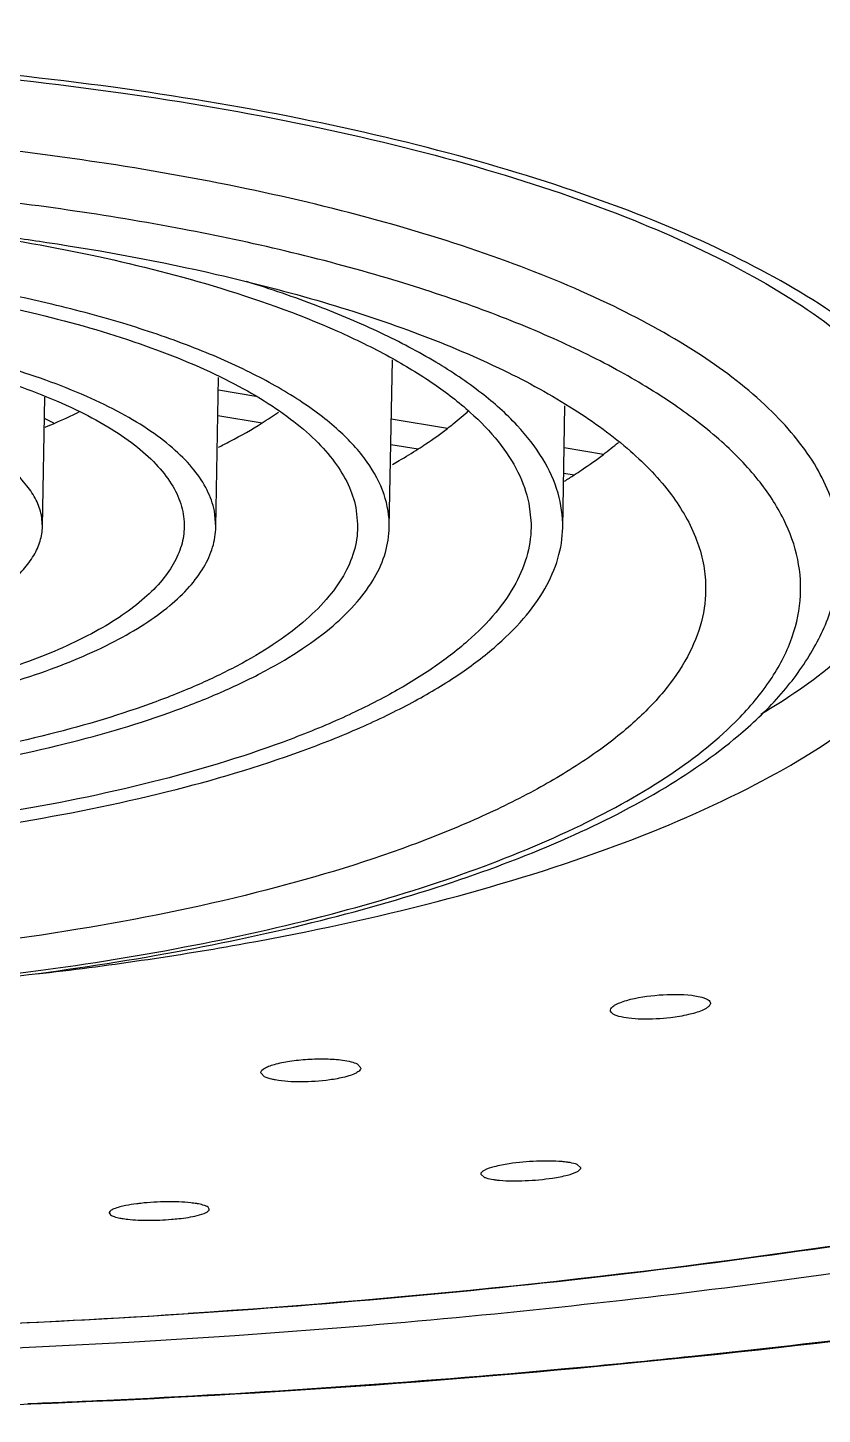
# Model space of a CAD drawing. Header units: millimetres. Extents: x 601 to 1195, y -13 to 407.
# Drawn here: x 708.14 to 711.72, y 252.98 to 259.22 of the extents above; entities that cross this region are included whole.
import ezdxf

# ---------------------------------------------------------------- set-up
doc = ezdxf.new("R2010")
doc.units = ezdxf.units.MM
doc.header["$LTSCALE"] = 0.1

msp = doc.modelspace()

# ---------------------------------------------------------------- linework, layer by layer
for p, q in [((709.7694, 256.9691), (709.7834, 257.7227)), ((708.9894, 256.9708), (709.0019, 257.6437)), ((709.1691, 257.5574), (709.0008, 257.5854)), ((708.2094, 256.9725), (708.2202, 257.5546)), ((710.5493, 256.9675), (710.5595, 257.516)), ((708.2609, 257.4369), (708.2184, 257.4584)), ((708.9987, 257.4716), (709.1975, 257.4385)), ((710.0307, 257.4139), (709.7784, 257.4559)), ((709.7763, 257.3421), (709.8993, 257.3216)), ((710.7323, 257.297), (710.556, 257.3264)), ((710.5539, 257.2126), (710.601, 257.2048)), ((710.3967, 257.0777), (710.407, 256.9857)), ((708.2093, 256.9723), (708.2045, 257.0248)), ((708.9893, 256.9706), (708.9825, 257.0436)), ((709.6187, 257.0589), (709.627, 256.9839)), ((711.3252, 256.0932), (711.3263, 256.0943)), ((709.6252, 254.5553), (709.6415, 254.5372)), ((709.2077, 254.4977), (709.1915, 254.5159)), ((710.631, 254.0881), (710.6147, 254.1029)), ((710.181, 254.0601), (710.1972, 254.0453)), ((708.9597, 253.9022), (708.954, 253.9111)), ((708.5097, 253.8853), (708.5154, 253.8765))]:
    msp.add_line(p, q)
for centre, radius, start, end in [((708.3149, 258.8408), 1.6569, 302.18744, 305.25194), ((709.5979, 258.7903), 1.8753, 307.22415, 309.86928), ((709.209, 259.342), 2.5506, 301.90939, 303.07636), ((708.5173, 253.8854), 0.00753, 171.26025, 179.93146), ((706.7749, 294.9793), 41.9651, 275.95961, 278.38789), ((706.2486, 293.4416), 40.0942, 271.37251, 273.74046), ((706.5215, 297.3493), 44.3486, 275.22326, 275.96733), ((706.3121, 299.8319), 46.8399, 272.67543, 275.2018), ((706.2515, 301.0272), 48.0367, 272.25684, 272.68109)]:
    msp.add_arc(centre, radius, start, end)
for points, knots in [([(718.9238, 254.975), (719.4068, 255.1658), (720.2911, 255.5611), (721.4424, 256.2582), (722.1939, 256.9112), (722.6195, 257.4588), (722.8435, 257.8593), (722.9846, 258.2665), (723.0406, 258.6779), (723.0101, 259.0898), (722.8503, 259.6525), (722.5134, 260.1893), (722.0531, 260.6816), (721.4424, 261.2048), (720.4789, 261.8169), (719.0966, 262.4625), (717.4647, 263.0366), (715.6139, 263.5283), (713.5793, 263.9281), (710.6246, 264.334), (708.3364, 264.4667), (706.7863, 264.4846)], [0, 0, 0, 0, 0.064691, 0.120364, 0.167185, 0.18765, 0.206486, 0.2241, 0.241016, 0.25784, 0.275187, 0.313436, 0.335226, 0.359085, 0.413408, 0.476768, 0.548782, 0.628617, 0.715118, 0.806898, 1, 1, 1, 1]), ([(718.7737, 260.6672), (719.0702, 260.4913), (719.599, 260.1324), (720.2343, 259.5096), (720.5729, 258.9387), (720.6963, 258.4818), (720.7206, 258.1468), (720.6785, 257.812), (720.5304, 257.3552), (720.162, 256.788), (719.4956, 256.1703), (718.6045, 255.5915), (717.5013, 255.0587), (716.2029, 254.5798), (714.7307, 254.163), (713.1097, 253.8155), (711.3681, 253.5436), (708.8985, 253.2859), (707.0038, 253.2236), (705.7286, 253.2384)], [0, 0, 0, 0, 0.051806, 0.095605, 0.13279, 0.149797, 0.166336, 0.18295, 0.200172, 0.238118, 0.282943, 0.33588, 0.397222, 0.466689, 0.543593, 0.62697, 0.71566, 0.808355, 1, 1, 1, 1]), ([(711.8409, 257.8791), (711.6965, 257.9842), (711.3608, 258.1816), (710.7851, 258.4276), (710.1087, 258.6423), (709.3461, 258.8206), (708.5138, 258.9586), (707.3217, 259.0859), (706.4041, 259.1101), (705.7865, 259.0954)], [0, 0, 0, 0, 0.085623, 0.185814, 0.299637, 0.425423, 0.561, 0.703838, 1, 1, 1, 1]), ([(705.7865, 259.0777), (706.4124, 259.0928), (707.3415, 259.0674), (708.5461, 258.9347), (709.3818, 258.7916), (710.1408, 258.6075), (710.8047, 258.3877), (711.3559, 258.1395), (711.6703, 257.9415), (711.8008, 257.8372)], [0, 0, 0, 0, 0.301457, 0.4464, 0.583334, 0.709428, 0.822181, 0.919523, 1, 1, 1, 1]), ([(708.4546, 258.6118), (708.0991, 258.6649), (707.3696, 258.7436), (706.6366, 258.7706), (706.2632, 258.7716)], [0, 0, 0, 0, 0.490491, 1, 1, 1, 1]), ([(711.7859, 256.9971), (711.7768, 257.0412), (711.749, 257.1304), (711.6824, 257.2594), (711.5905, 257.3859), (711.4281, 257.5584), (711.1595, 257.7628), (710.7624, 257.9811), (710.2833, 258.1793), (709.7305, 258.3538), (709.1135, 258.5016), (708.6799, 258.5781), (708.4546, 258.6118)], [0, 0, 0, 0, 0.034962, 0.072139, 0.11232, 0.156097, 0.255816, 0.372959, 0.507409, 0.658034, 0.823005, 1, 1, 1, 1]), ([(709.7619, 258.0892), (709.4588, 258.1793), (708.8097, 258.3307), (708.1504, 258.4246), (707.8032, 258.461)], [0, 0, 0, 0, 0.475255, 1, 1, 1, 1]), ([(707.8166, 258.3011), (708.0208, 258.2723), (708.4109, 258.2049), (708.7953, 258.1093), (708.9766, 258.0551)], [0, 0, 0, 0, 0.521462, 1, 1, 1, 1]), ([(707.9606, 258.2884), (708.0504, 258.2769), (708.3965, 258.2287), (708.7405, 258.1649), (708.9927, 258.107)], [0, 0, 0, 0, 0.259342, 1, 1, 1, 1]), ([(706.5148, 258.1383), (706.7124, 258.1324), (707.0994, 258.1093), (707.6595, 258.04), (708.1753, 257.9387), (708.6312, 257.8087), (708.9637, 257.6746), (709.1862, 257.5534), (709.3228, 257.462), (709.4356, 257.3667), (709.5238, 257.2679), (709.5865, 257.166), (709.6114, 257.0942), (709.6187, 257.0589)], [0, 0, 0, 0, 0.172884, 0.338687, 0.493003, 0.631981, 0.752601, 0.805462, 0.853234, 0.896044, 0.934259, 0.968561, 1, 1, 1, 1]), ([(708.2302, 257.9777), (708.0609, 258.0175), (707.7072, 258.0856), (707.3498, 258.13), (707.1647, 258.1475)], [0, 0, 0, 0, 0.483294, 1, 1, 1, 1]), ([(708.9927, 258.107), (709.154, 258.0699), (709.4615, 257.9903), (709.8932, 257.8476), (710.2714, 257.6882), (710.591, 257.5145), (710.8478, 257.3283), (711.0388, 257.1315), (711.1426, 256.9533), (711.1839, 256.8107), (711.1916, 256.7404), (711.1923, 256.7057)], [0, 0, 0, 0, 0.180212, 0.345657, 0.494787, 0.626626, 0.741006, 0.838971, 0.923404, 0.962267, 1, 1, 1, 1]), ([(710.5493, 256.9675), (710.5503, 257.0197), (710.5349, 257.1291), (710.462, 257.2866), (710.3425, 257.4381), (710.1787, 257.5832), (709.9722, 257.7211), (709.7252, 257.8508), (709.44, 257.9709), (709.2352, 258.0409), (709.1273, 258.0743)], [0, 0, 0, 0, 0.082264, 0.170592, 0.270053, 0.38384, 0.513579, 0.659779, 0.822187, 1, 1, 1, 1]), ([(711.6063, 256.825), (711.5935, 256.8872), (711.5473, 257.0147), (711.4285, 257.1934), (711.2605, 257.3657), (711.0451, 257.5307), (710.7843, 257.6874), (710.4802, 257.8347), (710.1356, 257.9712), (709.8904, 258.051), (709.7619, 258.0892)], [0, 0, 0, 0, 0.082013, 0.172655, 0.275105, 0.391256, 0.521947, 0.667296, 0.826908, 1, 1, 1, 1]), ([(708.9766, 258.0551), (709.1668, 257.9982), (709.4368, 257.9031), (709.7638, 257.744), (709.9646, 257.6228), (710.1304, 257.4953), (710.2597, 257.3622), (710.3512, 257.2241), (710.3868, 257.1258), (710.3967, 257.0777)], [0, 0, 0, 0, 0.332414, 0.477717, 0.608392, 0.724565, 0.827082, 0.917839, 1, 1, 1, 1]), ([(709.7693, 256.9692), (709.7703, 257.019), (709.7524, 257.1247), (709.6707, 257.274), (709.5389, 257.4157), (709.3596, 257.5496), (709.1351, 257.6748), (708.8682, 257.7898), (708.5627, 257.8931), (708.3447, 257.9508), (708.2302, 257.9777)], [0, 0, 0, 0, 0.076722, 0.160959, 0.25848, 0.372442, 0.504049, 0.653228, 0.819054, 1, 1, 1, 1]), ([(708.9825, 257.0436), (708.976, 257.0755), (708.9522, 257.141), (708.8912, 257.2327), (708.8049, 257.3212), (708.6942, 257.4059), (708.5602, 257.4864), (708.342, 257.5919), (708.018, 257.7053), (707.5781, 257.8095), (707.0868, 257.8832), (706.5626, 257.9233), (706.2042, 257.9267), (706.0232, 257.9223)], [0, 0, 0, 0, 0.030339, 0.063879, 0.10179, 0.144774, 0.193142, 0.246938, 0.370014, 0.511386, 0.666929, 0.83163, 1, 1, 1, 1]), ([(705.6486, 252.9911), (706.6395, 252.9796), (708.6009, 253.0158), (711.4766, 253.2443), (714.195, 253.64), (716.6767, 254.1918), (718.5506, 254.7881), (719.8685, 255.3438), (720.7247, 255.7776), (721.4787, 256.2424), (722.3073, 256.8776), (722.8209, 257.4469), (723.0634, 257.8609)], [0, 0, 0, 0, 0.159589, 0.315714, 0.464295, 0.601638, 0.724753, 0.780358, 0.831827, 0.879207, 0.922727, 1, 1, 1, 1]), ([(706.0332, 257.8738), (706.2118, 257.8781), (706.5652, 257.8743), (707.0808, 257.8327), (707.5612, 257.7569), (707.9866, 257.6503), (708.2958, 257.5345), (708.4994, 257.4269), (708.6211, 257.3454), (708.7183, 257.2599), (708.7901, 257.1707), (708.8352, 257.0781), (708.8465, 257.0136), (708.8471, 256.9826)], [0, 0, 0, 0, 0.171957, 0.339771, 0.497392, 0.639356, 0.761285, 0.813872, 0.860682, 0.901887, 0.938035, 0.970179, 1, 1, 1, 1]), ([(708.2045, 257.0248), (708.1997, 257.0478), (708.1827, 257.0948), (708.1388, 257.1607), (708.0768, 257.2243), (707.9973, 257.2851), (707.901, 257.3429), (707.7888, 257.3973), (707.6616, 257.4476), (707.4671, 257.5108), (707.1953, 257.5751), (706.8423, 257.6281), (706.4657, 257.6569), (706.2081, 257.6593), (706.0781, 257.6562)], [0, 0, 0, 0, 0.030334, 0.063874, 0.101786, 0.144765, 0.19313, 0.246923, 0.305993, 0.370054, 0.511416, 0.66695, 0.831641, 1, 1, 1, 1]), ([(708.2217, 257.4196), (708.2352, 257.4251), (708.2875, 257.4471), (708.3389, 257.4708), (708.3764, 257.4897)], [0, 0, 0, 0, 0.258913, 1, 1, 1, 1]), ([(710.0307, 257.4139), (710.0393, 257.4205), (710.0725, 257.4467), (710.1046, 257.4742), (710.1277, 257.4955)], [0, 0, 0, 0, 0.257329, 1, 1, 1, 1]), ([(709.0014, 257.3297), (709.0189, 257.3384), (709.0856, 257.3721), (709.1508, 257.4091), (709.1975, 257.4385)], [0, 0, 0, 0, 0.261428, 1, 1, 1, 1]), ([(709.8993, 257.3216), (709.911, 257.3291), (709.9557, 257.3585), (709.9992, 257.3896), (710.0307, 257.4139)], [0, 0, 0, 0, 0.258234, 1, 1, 1, 1]), ([(709.7841, 257.2523), (709.7941, 257.258), (709.833, 257.2802), (709.8713, 257.3036), (709.8993, 257.3216)], [0, 0, 0, 0, 0.256078, 1, 1, 1, 1]), ([(710.601, 257.2048), (710.6125, 257.2123), (710.6571, 257.2419), (710.7007, 257.273), (710.7323, 257.297)], [0, 0, 0, 0, 0.256931, 1, 1, 1, 1]), ([(708.1823, 254.9603), (708.4973, 254.9962), (709.1027, 255.0836), (709.96, 255.2682), (710.7177, 255.4975), (711.3559, 255.7651), (711.7964, 256.0264), (712.0681, 256.2542), (712.2639, 256.4664), (712.3976, 256.7033), (712.4369, 256.9497), (712.4266, 257.0681), (712.4147, 257.1255)], [0, 0, 0, 0, 0.185583, 0.357814, 0.513006, 0.648327, 0.7622, 0.811203, 0.855276, 0.931157, 0.965716, 1, 1, 1, 1]), ([(712.2326, 257.1342), (712.231, 257.0447), (712.1894, 256.8549), (712.0258, 256.5909), (711.77, 256.3416), (711.5586, 256.1974), (711.4404, 256.1267)], [0, 0, 0, 0, 0.201403, 0.426333, 0.689997, 1, 1, 1, 1]), ([(703.454, 256.9101), (703.4604, 256.879), (703.4833, 256.8153), (703.5418, 256.7257), (703.6244, 256.6392), (703.7303, 256.5563), (703.8585, 256.4772), (704.008, 256.4028), (704.1775, 256.3335), (704.437, 256.246), (704.8007, 256.1559), (705.2744, 256.0797), (705.7822, 256.0351), (706.3057, 256.0239), (706.8261, 256.0463), (707.3245, 256.1017), (707.7832, 256.1878), (708.1856, 256.3014), (708.4759, 256.4207), (708.6659, 256.5294), (708.7793, 256.6111), (708.8698, 256.6965), (708.9365, 256.7851), (708.9783, 256.8766), (708.9888, 256.94), (708.9894, 256.9706)], [0, 0, 0, 0, 0.015577, 0.032743, 0.052078, 0.073937, 0.098487, 0.125762, 0.155698, 0.188167, 0.259887, 0.338993, 0.423086, 0.509496, 0.595441, 0.678158, 0.755053, 0.82385, 0.882789, 0.90825, 0.930998, 0.951148, 0.968981, 0.985009, 1, 1, 1, 1]), ([(704.2321, 256.9289), (704.2367, 256.9066), (704.2531, 256.8608), (704.2951, 256.7964), (704.3545, 256.7343), (704.4305, 256.6747), (704.5227, 256.6179), (704.6727, 256.5432), (704.8958, 256.4624), (705.1996, 256.387), (705.54, 256.3322), (705.9048, 256.3002), (706.281, 256.2921), (706.6549, 256.3082), (707.013, 256.348), (707.3425, 256.4099), (707.6318, 256.4915), (707.8708, 256.5898), (708.0311, 256.6884), (708.1234, 256.7753), (708.1713, 256.839), (708.2014, 256.9047), (708.2089, 256.9503), (708.2094, 256.9723)], [0, 0, 0, 0, 0.015576, 0.032744, 0.052082, 0.073941, 0.098494, 0.125769, 0.188146, 0.25987, 0.338982, 0.42308, 0.509497, 0.595449, 0.678174, 0.755078, 0.823884, 0.882831, 0.930982, 0.951137, 0.968974, 0.985006, 1, 1, 1, 1]), ([(708.8471, 256.9826), (708.8476, 256.9542), (708.8404, 256.8953), (708.8053, 256.8096), (708.7472, 256.7265), (708.6671, 256.6463), (708.5658, 256.5692), (708.3949, 256.4664), (708.1318, 256.3529), (707.7649, 256.2434), (707.3443, 256.1587), (706.8846, 256.1017), (706.5661, 256.0839), (706.4034, 256.08)], [0, 0, 0, 0, 0.030868, 0.063572, 0.099727, 0.140443, 0.186359, 0.237774, 0.35701, 0.496684, 0.653471, 0.822941, 1, 1, 1, 1]), ([(709.6271, 256.9839), (709.6277, 256.9471), (709.6183, 256.8708), (709.5727, 256.7597), (709.4973, 256.6519), (709.3934, 256.5479), (709.2619, 256.4481), (709.104, 256.353), (708.9209, 256.2635), (708.6343, 256.1481), (708.2233, 256.0257), (707.6782, 255.9158), (707.0822, 255.842), (706.6693, 255.819), (706.4583, 255.8139)], [0, 0, 0, 0, 0.030874, 0.063582, 0.099742, 0.140463, 0.186387, 0.237803, 0.29476, 0.357116, 0.49678, 0.653543, 0.822977, 1, 1, 1, 1]), ([(706.4683, 255.7653), (706.6864, 255.7706), (707.1131, 255.7943), (707.7295, 255.8701), (708.2941, 255.983), (708.7205, 256.1087), (709.0188, 256.2272), (709.2099, 256.3192), (709.3753, 256.4169), (709.5137, 256.5196), (709.624, 256.6267), (709.7052, 256.7376), (709.756, 256.852), (709.7686, 256.931), (709.7693, 256.9692)], [0, 0, 0, 0, 0.1763, 0.345149, 0.501562, 0.641184, 0.703645, 0.760789, 0.812467, 0.858706, 0.899765, 0.936232, 0.969136, 1, 1, 1, 1]), ([(710.407, 256.9857), (710.4078, 256.9404), (710.3963, 256.8466), (710.3403, 256.7101), (710.2477, 256.5776), (710.12, 256.4498), (709.9585, 256.3271), (709.7645, 256.2104), (709.5395, 256.1004), (709.1872, 255.9585), (708.6823, 255.8081), (708.0123, 255.6731), (707.2799, 255.5824), (706.7725, 255.554), (706.5132, 255.5477)], [0, 0, 0, 0, 0.030873, 0.063578, 0.099736, 0.140455, 0.186376, 0.237792, 0.294746, 0.357102, 0.496766, 0.653532, 0.822972, 1, 1, 1, 1]), ([(706.5232, 255.4992), (706.7892, 255.5056), (707.3096, 255.5346), (708.0615, 255.627), (708.7501, 255.7647), (709.2701, 255.918), (709.6339, 256.0625), (709.867, 256.1748), (710.0687, 256.2939), (710.2375, 256.4192), (710.3721, 256.5497), (710.4711, 256.685), (710.533, 256.8245), (710.5485, 256.9209), (710.5493, 256.9675)], [0, 0, 0, 0, 0.1763, 0.345149, 0.501562, 0.641184, 0.703644, 0.760787, 0.812466, 0.858704, 0.899764, 0.936232, 0.969136, 1, 1, 1, 1]), ([(719.8852, 256.9349), (719.7801, 256.8047), (719.5394, 256.5487), (719.1174, 256.1954), (718.6222, 255.8573), (717.8378, 255.4111), (716.6851, 254.9077), (715.1139, 254.402), (713.3382, 253.9838), (711.398, 253.6625), (709.3375, 253.4457), (707.9269, 253.3748), (707.2105, 253.3575)], [0, 0, 0, 0, 0.037296, 0.078049, 0.122489, 0.170794, 0.27904, 0.402127, 0.538347, 0.685332, 0.840252, 1, 1, 1, 1]), ([(711.3263, 256.0943), (711.3814, 256.1491), (711.4778, 256.2607), (711.58, 256.4463), (711.6267, 256.6373), (711.6188, 256.7644), (711.6063, 256.825)], [0, 0, 0, 0, 0.285856, 0.539413, 0.77227, 1, 1, 1, 1]), ([(711.3595, 256.0489), (711.4249, 256.1055), (711.5441, 256.2229), (711.6857, 256.4211), (711.777, 256.6336), (711.7991, 256.7833), (711.7997, 256.857)], [0, 0, 0, 0, 0.273958, 0.527604, 0.766624, 1, 1, 1, 1]), ([(711.1923, 256.7057), (711.1933, 256.652), (711.1795, 256.5406), (711.1131, 256.3785), (711.0032, 256.2211), (710.8517, 256.0693), (710.6599, 255.9236), (710.4296, 255.785), (710.1624, 255.6543), (709.7441, 255.4858), (709.1444, 255.3072), (708.3489, 255.1468), (707.479, 255.0391), (706.8765, 255.0054), (706.5685, 254.9979)], [0, 0, 0, 0, 0.030866, 0.063568, 0.099723, 0.140437, 0.186352, 0.237764, 0.294716, 0.35707, 0.496736, 0.653509, 0.822959, 1, 1, 1, 1]), ([(706.5985, 254.8521), (706.8589, 254.8584), (707.372, 254.8835), (708.1233, 254.9593), (708.8343, 255.0713), (709.4902, 255.2169), (710.0772, 255.3931), (710.5838, 255.5962), (710.9997, 255.8218), (711.2312, 255.9999), (711.3252, 256.0932)], [0, 0, 0, 0, 0.157153, 0.30992, 0.45551, 0.591324, 0.715105, 0.825072, 0.920083, 1, 1, 1, 1]), ([(706.5997, 254.8413), (707.1022, 254.8533), (707.8422, 254.9054), (708.7948, 255.0504), (709.4467, 255.1897), (710.0375, 255.3592), (710.5575, 255.5564), (710.9985, 255.7792), (711.2525, 255.9562), (711.3608, 256.0502)], [0, 0, 0, 0, 0.302437, 0.445341, 0.579583, 0.703239, 0.814852, 0.913696, 1, 1, 1, 1]), ([(718.8795, 256.0593), (718.6247, 255.8797), (718.0529, 255.5362), (717.0928, 255.0883), (715.9878, 254.681), (714.7525, 254.3196), (713.4029, 254.009), (711.4349, 253.6615), (709.9058, 253.501), (708.8642, 253.4328)], [0, 0, 0, 0, 0.089429, 0.190758, 0.303539, 0.426913, 0.559723, 0.700584, 1, 1, 1, 1]), ([(710.7637, 254.7967), (710.7637, 254.8008), (710.7691, 254.8106), (710.7846, 254.8214), (710.808, 254.8323), (710.8266, 254.8384), (710.8371, 254.8414)], [0, 0, 0, 0, 0.138074, 0.343865, 0.632544, 1, 1, 1, 1]), ([(710.8371, 254.8414), (710.8844, 254.8549), (710.9825, 254.8686), (711.0815, 254.87), (711.1304, 254.864)], [0, 0, 0, 0, 0.499387, 1, 1, 1, 1]), ([(711.1304, 254.864), (711.1346, 254.8635), (711.1497, 254.8614), (711.1647, 254.8585), (711.1754, 254.8555)], [0, 0, 0, 0, 0.277458, 1, 1, 1, 1]), ([(711.1754, 254.8555), (711.1809, 254.8539), (711.1909, 254.8505), (711.2052, 254.8436), (711.2137, 254.8343), (711.2137, 254.8283)], [0, 0, 0, 0, 0.354669, 0.63486, 1, 1, 1, 1]), ([(710.802, 254.7695), (710.7964, 254.7711), (710.7864, 254.7745), (710.7721, 254.7814), (710.7636, 254.7907), (710.7637, 254.7967)], [0, 0, 0, 0, 0.354913, 0.635074, 1, 1, 1, 1]), ([(711.0347, 254.7634), (710.9912, 254.7582), (710.9282, 254.7547), (710.8504, 254.7597), (710.8165, 254.7654), (710.802, 254.7695)], [0, 0, 0, 0, 0.561114, 0.80578, 1, 1, 1, 1]), ([(711.176, 254.7961), (711.1564, 254.7877), (711.1094, 254.7745), (711.0616, 254.7666), (711.0347, 254.7634)], [0, 0, 0, 0, 0.44105, 1, 1, 1, 1]), ([(711.2052, 254.8132), (711.2035, 254.8117), (711.1946, 254.8047), (711.1843, 254.7996), (711.176, 254.7961)], [0, 0, 0, 0, 0.204652, 1, 1, 1, 1]), ([(711.2137, 254.8283), (711.2137, 254.8271), (711.2127, 254.8212), (711.2086, 254.8163), (711.2052, 254.8132)], [0, 0, 0, 0, 0.212312, 1, 1, 1, 1]), ([(709.1915, 254.5159), (709.1915, 254.5242), (709.2066, 254.5361), (709.228, 254.5458), (709.2438, 254.551), (709.2526, 254.5535)], [0, 0, 0, 0, 0.338229, 0.628316, 1, 1, 1, 1]), ([(709.2526, 254.5535), (709.2749, 254.5599), (709.3247, 254.5697), (709.4027, 254.5776), (709.4825, 254.5793), (709.5349, 254.5758), (709.5592, 254.5725)], [0, 0, 0, 0, 0.225468, 0.491052, 0.761177, 1, 1, 1, 1]), ([(709.5592, 254.5725), (709.5722, 254.5707), (709.5947, 254.5667), (709.6166, 254.5597), (709.6252, 254.5553)], [0, 0, 0, 0, 0.575761, 1, 1, 1, 1]), ([(709.6415, 254.5371), (709.6415, 254.5354), (709.639, 254.5259), (709.6299, 254.5201), (709.6232, 254.5163)], [0, 0, 0, 0, 0.186272, 1, 1, 1, 1]), ([(709.2567, 254.4833), (709.2517, 254.4842), (709.235, 254.4876), (709.2184, 254.4923), (709.2077, 254.4977)], [0, 0, 0, 0, 0.299189, 1, 1, 1, 1]), ([(709.5013, 254.4836), (709.4582, 254.4776), (709.3765, 254.4724), (709.2944, 254.4765), (709.2567, 254.4833)], [0, 0, 0, 0, 0.531932, 1, 1, 1, 1]), ([(709.5881, 254.5018), (709.5819, 254.4999), (709.5534, 254.4919), (709.5242, 254.4867), (709.5013, 254.4836)], [0, 0, 0, 0, 0.218641, 1, 1, 1, 1]), ([(709.6232, 254.5163), (709.6209, 254.5149), (709.6096, 254.5091), (709.5976, 254.5048), (709.5881, 254.5018)], [0, 0, 0, 0, 0.212693, 1, 1, 1, 1]), ([(710.3081, 254.1062), (710.2855, 254.1027), (710.2476, 254.0954), (710.2102, 254.084), (710.1964, 254.0765)], [0, 0, 0, 0, 0.593312, 1, 1, 1, 1]), ([(710.5467, 254.1159), (710.5085, 254.1193), (710.4286, 254.1195), (710.349, 254.1125), (710.3081, 254.1062)], [0, 0, 0, 0, 0.480861, 1, 1, 1, 1]), ([(710.5745, 254.1127), (710.5723, 254.113), (710.5631, 254.1143), (710.5538, 254.1153), (710.5467, 254.1159)], [0, 0, 0, 0, 0.235152, 1, 1, 1, 1]), ([(710.6147, 254.1029), (710.6121, 254.104), (710.599, 254.1085), (710.5854, 254.111), (710.5745, 254.1127)], [0, 0, 0, 0, 0.202719, 1, 1, 1, 1]), ([(710.6156, 254.0718), (710.6179, 254.0731), (710.6242, 254.0768), (710.631, 254.0832), (710.631, 254.0881)], [0, 0, 0, 0, 0.344607, 1, 1, 1, 1]), ([(710.1964, 254.0765), (710.1941, 254.0753), (710.1878, 254.0715), (710.1809, 254.0651), (710.181, 254.0601)], [0, 0, 0, 0, 0.344815, 1, 1, 1, 1]), ([(710.1972, 254.0453), (710.1998, 254.0443), (710.2129, 254.0398), (710.2266, 254.0372), (710.2375, 254.0356)], [0, 0, 0, 0, 0.202648, 1, 1, 1, 1]), ([(710.2375, 254.0356), (710.2397, 254.0352), (710.249, 254.0339), (710.2583, 254.0329), (710.2654, 254.0323)], [0, 0, 0, 0, 0.235168, 1, 1, 1, 1]), ([(710.2654, 254.0323), (710.3036, 254.0289), (710.3835, 254.0288), (710.4631, 254.0358), (710.5039, 254.0421)], [0, 0, 0, 0, 0.480971, 1, 1, 1, 1]), ([(710.5039, 254.0421), (710.5266, 254.0456), (710.5644, 254.0529), (710.6018, 254.0643), (710.6156, 254.0718)], [0, 0, 0, 0, 0.593538, 1, 1, 1, 1]), ([(708.5843, 253.9184), (708.566, 253.9147), (708.5419, 253.909), (708.5172, 253.8972), (708.5103, 253.8899), (708.5098, 253.8865)], [0, 0, 0, 0, 0.673677, 0.877584, 1, 1, 1, 1]), ([(708.6515, 253.9284), (708.6455, 253.9278), (708.623, 253.9251), (708.6006, 253.9216), (708.5843, 253.9184)], [0, 0, 0, 0, 0.268727, 1, 1, 1, 1]), ([(708.8767, 253.9306), (708.841, 253.9345), (708.7657, 253.9368), (708.6905, 253.9327), (708.6515, 253.9284)], [0, 0, 0, 0, 0.477695, 1, 1, 1, 1]), ([(708.9114, 253.9255), (708.9087, 253.9261), (708.8972, 253.9281), (708.8856, 253.9296), (708.8767, 253.9306)], [0, 0, 0, 0, 0.229743, 1, 1, 1, 1]), ([(708.9057, 253.8738), (708.9194, 253.8772), (708.9374, 253.8824), (708.9555, 253.893), (708.9597, 253.8995), (708.9597, 253.9022)], [0, 0, 0, 0, 0.671772, 0.872613, 1, 1, 1, 1]), ([(708.954, 253.9111), (708.9492, 253.9147), (708.9349, 253.9204), (708.9202, 253.9238), (708.9114, 253.9255)], [0, 0, 0, 0, 0.401085, 1, 1, 1, 1]), ([(708.5154, 253.8765), (708.5203, 253.8729), (708.5346, 253.8672), (708.5492, 253.8637), (708.5581, 253.862)], [0, 0, 0, 0, 0.401019, 1, 1, 1, 1]), ([(708.5581, 253.862), (708.5608, 253.8615), (708.5723, 253.8595), (708.5839, 253.8579), (708.5929, 253.857)], [0, 0, 0, 0, 0.229741, 1, 1, 1, 1]), ([(708.5929, 253.857), (708.6237, 253.8536), (708.6893, 253.8511), (708.7549, 253.8536), (708.7894, 253.8565)], [0, 0, 0, 0, 0.472625, 1, 1, 1, 1]), ([(708.7894, 253.8565), (708.8004, 253.8574), (708.8394, 253.8612), (708.8783, 253.867), (708.9057, 253.8738)], [0, 0, 0, 0, 0.281629, 1, 1, 1, 1])]:
    msp.add_open_spline(points, degree=3, knots=knots)

doc.saveas('drawing.dxf')
